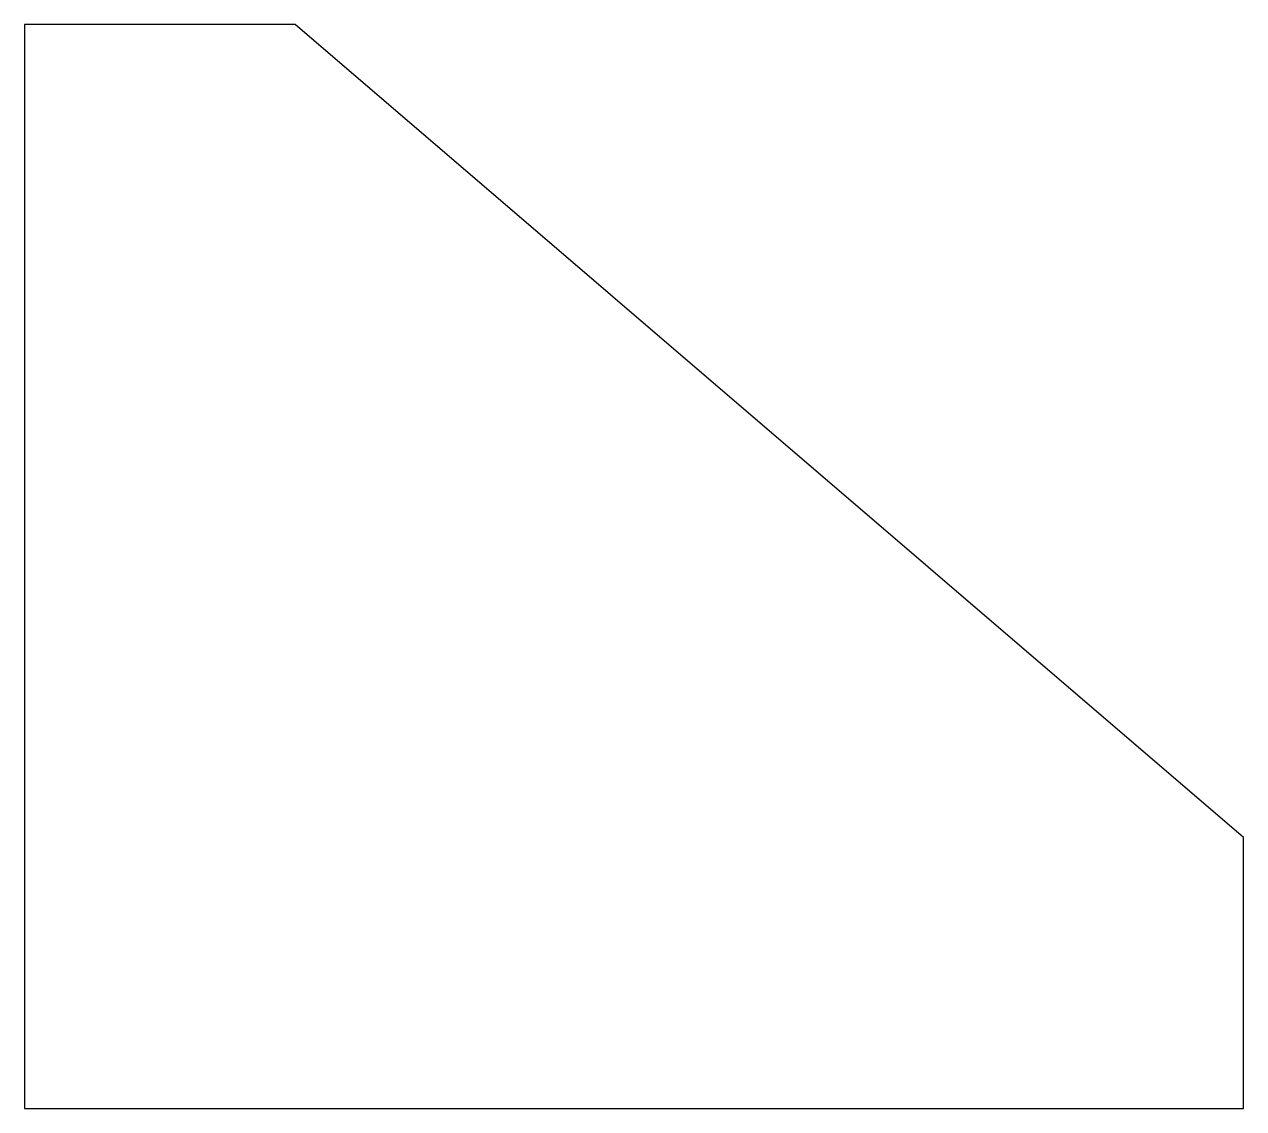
# Model space of a CAD drawing. Header units: millimetres. Extents: x -25 to 203, y -25 to 178.
import ezdxf

# ---------------------------------------------------------------- set-up
doc = ezdxf.new("R2010")
doc.units = ezdxf.units.MM

msp = doc.modelspace()

# ---------------------------------------------------------------- linework, layer by layer
at = {"layer": 'CUT'}
msp.add_lwpolyline([(-25.4, 177.8), (-25.4, -25.4), (203.2, -25.4), (203.2, 25.4), (25.4, 177.8)], close=True, dxfattribs=at)

doc.saveas('drawing.dxf')
